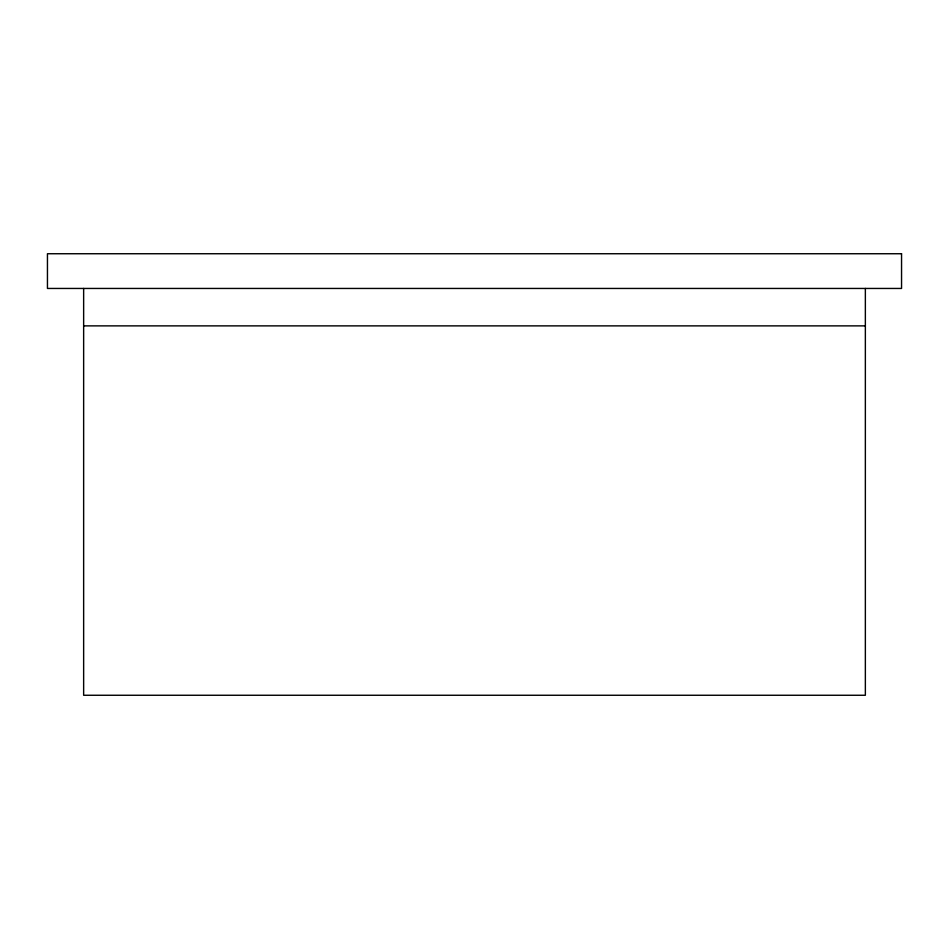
<?xml version="1.0" encoding="UTF-8"?>
<svg xmlns="http://www.w3.org/2000/svg" width="949" height="949" viewBox="0 0 949 949"><rect width="100%" height="100%" fill="white"/><g stroke="black" fill="none" stroke-linecap="round" stroke-linejoin="round"><path stroke-width="1.42" d="M83.642 325.875L865.358 325.875M865.358 288.449L865.358 695.261L83.642 695.261L83.642 288.449M901.55 253.739L47.45 253.739L47.45 288.449L901.55 288.449L901.55 253.739"/></g></svg>
